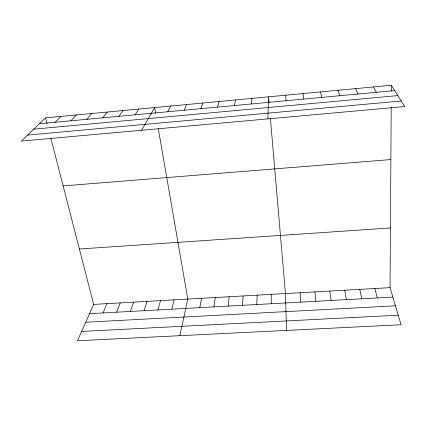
<?xml version="1.0" encoding="UTF-8"?>
<svg xmlns="http://www.w3.org/2000/svg" width="426" height="426" viewBox="0 0 426 426"><rect width="100%" height="100%" fill="white"/><g stroke="black" fill="none" stroke-linecap="round" stroke-linejoin="round"><path stroke-width="0.64" d="M50.875 138.375L93.683 304.398L77.484 340.752L401.095 324.75L390.056 287.656L391.196 107.405M391.297 91.079L391.334 85.248L45.582 117.858L21.3 141.102L404.7 106.553L391.334 85.248M271.213 303.743L271.282 294.366M267.89 118.881L268.54 96.83L269.046 102.725M256.772 304.531L257.182 295.159M242.415 305.314L243.15 295.953M251.329 103.965L251.958 98.395M228.139 306.097L229.199 296.741M213.937 306.874L215.322 297.529M199.815 307.647L201.519 298.307M234.396 105.547L235.482 99.945M179.868 335.688L187.786 299.084L158.291 128.695M171.795 309.18L174.127 299.851M217.574 107.112L219.108 101.489M157.902 309.936L160.543 300.623M144.084 310.692L147.029 301.384M130.34 311.443L133.588 302.146M200.859 108.673L202.835 103.028M116.671 312.194L120.217 302.897M103.071 312.934L106.915 303.647M184.25 110.222L186.668 104.551M167.748 111.761L170.597 106.069M141.613 130.26L154.633 107.57L155.623 113.295M135.058 114.807L138.764 109.067M118.875 116.319L122.992 110.558M102.788 117.816L107.32 112.033M86.803 119.307L91.744 113.502M70.924 120.787L76.265 114.961M55.14 122.262L60.875 116.415M39.453 123.726L394.689 90.594M33.761 129.174L397.82 95.584M27.594 135.079L401.217 101.005M63.133 185.917L390.866 159.558M79.401 249.013L390.434 227.974M93.683 304.398L390.056 287.656M89.545 313.674L392.863 297.087M85.733 322.237L395.461 305.809M81.632 331.433L398.257 315.208M373.437 86.936L376.27 92.314M355.662 88.613L357.978 94.018M338.01 90.28L339.815 95.712M374.864 288.514L377.292 297.939M45.582 117.858L47.014 123.412M320.469 91.931L321.774 97.394M359.752 289.366L361.807 298.786M344.725 290.218L346.418 299.627M303.046 93.576L303.85 99.066M329.788 291.059L331.114 300.463M314.931 291.901L315.9 301.299M270.388 118.3L285.463 293.562L286.501 330.416M300.154 292.737L300.772 302.125M285.734 95.206L286.054 100.728"/></g></svg>
